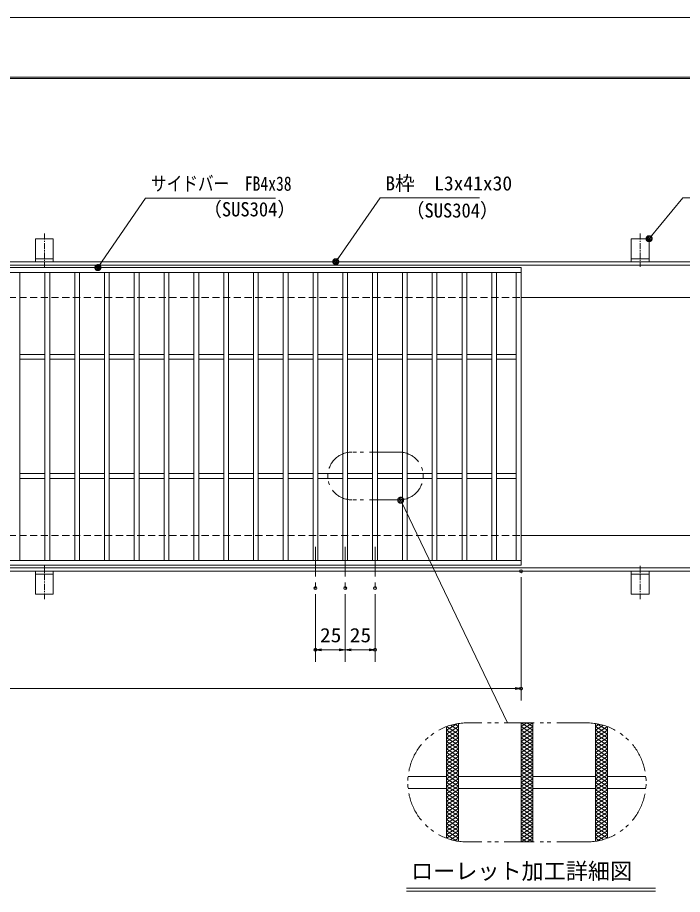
# Model space of a CAD drawing. Units: millimetres, scale not verified. Extents: x -1050 to 1050, y -742 to 742.
# Drawn here: x -218 to 340, y 6 to 742 of the extents above; entities that cross this region are included whole.
import ezdxf
from ezdxf.enums import TextEntityAlignment as Align

# ---------------------------------------------------------------- set-up
doc = ezdxf.new("R2010")
doc.units = ezdxf.units.MM
doc.header["$LTSCALE"] = 5
doc.header["$PDMODE"] = 32
doc.header["$PDSIZE"] = 2.5
for name, pattern in [('CHAIN1', [8, 5, -1, 1, -1]), ('DASHED1', [1.8, 1.2, -0.6]), ('DOUBLE_CHAIN1', [8.8, 5, -1, 0.6, -0.6, 0.6, -1])]:
    doc.linetypes.add(name, pattern=pattern)
for name, color, linetype, lineweight in [('0-0_7-図\u3000枠', 4, 'Continuous', 9), ('0-1_寸法注釈', 2, 'Continuous', 9), ('0-2_想像線', 134, 'DOUBLE_CHAIN1', 9), ('0-3_ハッチング', 4, 'Continuous', 9), ('0-4_0', 2, 'Continuous', 9), ('0-5_DEFPOINTS', 134, 'Continuous', 9), ('0-6_枠', 7, 'Continuous', 9), ('0-7_蓋', 5, 'Continuous', 9), ('0-8_アンカー', 7, 'Continuous', 9), ('0-9_中心線', 6, 'CHAIN1', 9), ('0-A_溝開口', 4, 'DASHED1', 9)]:
    doc.layers.add(name, color=color, linetype=linetype, lineweight=lineweight)
doc.styles.add('HG丸ｺﾞｼｯｸM-PRO', font='')
doc.styles.add('ＭＳ ゴシック', font='')
doc.styles.get('HG丸ｺﾞｼｯｸM-PRO').set_extended_font_data('HG丸ｺﾞｼｯｸM-PRO')
doc.styles.get('ＭＳ ゴシック').set_extended_font_data('MS Gothic')

# ---------------------------------------------------------------- blocks, each defined once
blk = doc.blocks.new('_OPEN')
at = {"layer": '0-4_0'}
blk.add_line((0, 0), (-5, 0), dxfattribs=at)
blk.add_lwpolyline([(-5, 0.833), (0, 0), (-5, -0.833)], dxfattribs=at)
blk = doc.blocks.new('A$C5D7C781A')
at = {"layer": '0-8_アンカー'}
for p, q in [((0, 118.78), (0, 22.26)), ((0, 118.78), (75, 118.78)), ((75, 118.78), (75, 22.26)), ((75, 33.76), (0, 33.76)), ((0, 22.26), (75, 22.26))]:
    blk.add_line(p, q, dxfattribs=at)
at = {"layer": '0-8_アンカー', "color": 6, "linetype": 'CHAIN1'}
blk.add_line((37.5, 140.11), (37.5, 0), dxfattribs=at)
blk = doc.blocks.new('_Dot')
at = {"layer": '0-4_0'}
for p, q in [((-2.5, 0), (-5, 0)), ((2.445, 0.5), (-2.445, 0.5)), ((1.997, 1.5), (-1.997, 1.5)), ((2.289, -0.995), (-2.289, -0.995)), ((1.499, -1.995), (-1.499, -1.995))]:
    blk.add_line(p, q, dxfattribs=at)
for points in [[(2.5, 0), (2.48, 0.313), (2.421, 0.622), (2.324, 0.92), (2.191, 1.204), (2.023, 1.469), (1.822, 1.711), (1.594, 1.926), (1.34, 2.111), (1.064, 2.262), (0.773, 2.378), (0.468, 2.456), (0.157, 2.495), (-0.157, 2.495), (-0.468, 2.456), (-0.773, 2.378), (-1.064, 2.262), (-1.34, 2.111), (-1.594, 1.926), (-1.822, 1.711), (-2.023, 1.469), (-2.191, 1.204), (-2.324, 0.92), (-2.421, 0.622), (-2.48, 0.313), (-2.5, 0), (0, 0)], [(-2.5, 0), (-2.48, -0.313), (-2.421, -0.622), (-2.324, -0.92), (-2.191, -1.204), (-2.023, -1.469), (-1.822, -1.711), (-1.594, -1.926), (-1.34, -2.111), (-1.064, -2.262), (-0.773, -2.378), (-0.468, -2.456), (-0.157, -2.495), (0.157, -2.495), (0.468, -2.456), (0.773, -2.378), (1.064, -2.262), (1.34, -2.111), (1.594, -1.926), (1.822, -1.711), (2.023, -1.469), (2.191, -1.204), (2.324, -0.92), (2.421, -0.622), (2.48, -0.313), (2.5, 0), (0, 0)]]:
    blk.add_lwpolyline(points, close=True, dxfattribs=at)

msp = doc.modelspace()

# ---------------------------------------------------------------- linework, layer by layer
at = {"layer": '0-0_7-図\u3000枠'}
msp.add_line((-973.75, 691.25), (998.75, 691.25), dxfattribs=at)
msp.add_lwpolyline([(-975, 692.5), (1000, 692.5), (1000, -692.5)], dxfattribs=at)
at = {"layer": '0-1_寸法注釈'}
for p, q in [((193.136, 150.159), (103.978, 336.268)), ((204.55, 272.475), (204.55, 168.953)), ((32.05, 258.328), (32.05, 201.522)), ((57.05, 258.328), (57.05, 201.522)), ((57.05, 258.328), (57.05, 201.522)), ((82.05, 258.328), (82.05, 201.522)), ((52.05, 211.522), (37.05, 211.522)), ((62.05, 211.522), (77.05, 211.522)), ((-785.45, 178.953), (199.55, 178.953)), ((108.505, 11.249), (317.544, 11.249)), ((108.505, 8.749), (317.544, 8.749))]:
    msp.add_line(p, q, dxfattribs=at)
for points in [[(-1.475, 590.749), (-110.699, 590.749), (-149.985, 533.294)], [(169.797, 590.968), (86.447, 590.968), (49.664, 538.288)], [(389.478, 590.968), (340.425, 590.968), (312.702, 557.538)]]:
    msp.add_lwpolyline(points, dxfattribs=at)
at = {"layer": '0-2_想像線'}
for p, q in [((102.443, 377.487), (62.443, 377.487)), ((102.443, 337.487), (62.443, 337.487)), ((259.55, 150.159), (159.55, 150.159)), ((259.55, 50.159), (159.55, 50.159))]:
    msp.add_line(p, q, dxfattribs=at)
for centre, radius, start, end in [((62.443, 357.487), 20, 90, 270), ((102.443, 357.487), 20, 270, 90), ((159.55, 100.159), 50, 90, 270), ((259.55, 100.159), 50, 270, 90)]:
    msp.add_arc(centre, radius, start, end, dxfattribs=at)
at = {"layer": '0-3_ハッチング'}
for p, q in [((142.05, 143.909), (150.822, 149.391)), ((145.346, 148.099), (152.05, 143.909)), ((148.889, 149.009), (152.05, 147.034)), ((204.55, 143.909), (214.55, 150.159)), ((204.55, 150.159), (214.55, 143.909)), ((204.55, 147.034), (209.55, 150.159)), ((209.55, 150.159), (214.55, 147.034)), ((267.05, 147.034), (270.211, 149.009)), ((267.05, 143.909), (273.754, 148.099)), ((268.278, 149.391), (277.05, 143.909)), ((142.05, 140.784), (152.05, 147.034)), ((142.05, 137.659), (152.05, 143.909)), ((142.05, 143.909), (152.05, 137.659)), ((142.05, 134.534), (152.05, 140.784)), ((142.05, 140.784), (152.05, 134.534)), ((142.088, 147.011), (152.05, 140.784)), ((204.55, 140.784), (214.55, 147.034)), ((204.55, 147.034), (214.55, 140.784)), ((204.55, 137.659), (214.55, 143.909)), ((204.55, 143.909), (214.55, 137.659)), ((204.55, 134.534), (214.55, 140.784)), ((204.55, 140.784), (214.55, 134.534)), ((267.05, 147.034), (277.05, 140.784)), ((267.05, 140.784), (277.012, 147.011)), ((267.05, 137.659), (277.05, 143.909)), ((267.05, 143.909), (277.05, 137.659)), ((267.05, 134.534), (277.05, 140.784)), ((267.05, 140.784), (277.05, 134.534)), ((142.05, 137.659), (152.05, 131.409)), ((142.05, 131.409), (152.05, 137.659)), ((142.05, 134.534), (152.05, 128.284)), ((142.05, 128.284), (152.05, 134.534)), ((204.55, 137.659), (214.55, 131.409)), ((204.55, 131.409), (214.55, 137.659)), ((204.55, 134.534), (214.55, 128.284)), ((204.55, 128.284), (214.55, 134.534)), ((267.05, 137.659), (277.05, 131.409)), ((267.05, 131.409), (277.05, 137.659)), ((267.05, 134.534), (277.05, 128.284)), ((267.05, 128.284), (277.05, 134.534)), ((142.05, 131.409), (152.05, 125.159)), ((142.05, 125.159), (152.05, 131.409)), ((142.05, 128.284), (152.05, 122.034)), ((142.05, 122.034), (152.05, 128.284)), ((204.55, 131.409), (214.55, 125.159)), ((204.55, 125.159), (214.55, 131.409)), ((204.55, 128.284), (214.55, 122.034)), ((204.55, 122.034), (214.55, 128.284)), ((267.05, 131.409), (277.05, 125.159)), ((267.05, 125.159), (277.05, 131.409)), ((267.05, 128.284), (277.05, 122.034)), ((267.05, 122.034), (277.05, 128.284)), ((142.05, 125.159), (152.05, 118.909)), ((142.05, 118.909), (152.05, 125.159)), ((142.05, 122.034), (152.05, 115.784)), ((142.05, 115.784), (152.05, 122.034)), ((142.05, 112.659), (152.05, 118.909)), ((142.05, 118.909), (152.05, 112.659)), ((204.55, 125.159), (214.55, 118.909)), ((204.55, 118.909), (214.55, 125.159)), ((204.55, 122.034), (214.55, 115.784)), ((204.55, 115.784), (214.55, 122.034)), ((204.55, 112.659), (214.55, 118.909)), ((204.55, 118.909), (214.55, 112.659)), ((267.05, 125.159), (277.05, 118.909)), ((267.05, 118.909), (277.05, 125.159)), ((267.05, 122.034), (277.05, 115.784)), ((267.05, 115.784), (277.05, 122.034)), ((267.05, 112.659), (277.05, 118.909)), ((267.05, 118.909), (277.05, 112.659)), ((142.05, 109.534), (152.05, 115.784)), ((142.05, 115.784), (152.05, 109.534)), ((142.05, 106.409), (152.05, 112.659)), ((142.05, 112.659), (152.05, 106.409)), ((204.55, 109.534), (214.55, 115.784)), ((204.55, 115.784), (214.55, 109.534)), ((204.55, 106.409), (214.55, 112.659)), ((204.55, 112.659), (214.55, 106.409)), ((267.05, 109.534), (277.05, 115.784)), ((267.05, 115.784), (277.05, 109.534)), ((267.05, 106.409), (277.05, 112.659)), ((267.05, 112.659), (277.05, 106.409)), ((142.05, 103.284), (152.05, 109.534)), ((142.05, 109.534), (152.05, 103.284)), ((142.05, 100.159), (152.05, 106.409)), ((142.05, 106.409), (152.05, 100.159)), ((142.05, 97.034), (152.05, 103.284)), ((142.05, 103.284), (152.05, 97.034)), ((204.55, 103.284), (214.55, 109.534)), ((204.55, 109.534), (214.55, 103.284)), ((204.55, 100.159), (214.55, 106.409)), ((204.55, 106.409), (214.55, 100.159)), ((204.55, 97.034), (214.55, 103.284)), ((204.55, 103.284), (214.55, 97.034)), ((267.05, 103.284), (277.05, 109.534)), ((267.05, 109.534), (277.05, 103.284)), ((267.05, 100.159), (277.05, 106.409)), ((267.05, 106.409), (277.05, 100.159)), ((267.05, 97.034), (277.05, 103.284)), ((267.05, 103.284), (277.05, 97.034)), ((142.05, 93.909), (152.05, 100.159)), ((142.05, 100.159), (152.05, 93.909)), ((142.05, 90.784), (152.05, 97.034)), ((142.05, 97.034), (152.05, 90.784)), ((204.55, 93.909), (214.55, 100.159)), ((204.55, 100.159), (214.55, 93.909)), ((204.55, 90.784), (214.55, 97.034)), ((204.55, 97.034), (214.55, 90.784)), ((267.05, 93.909), (277.05, 100.159)), ((267.05, 100.159), (277.05, 93.909)), ((267.05, 90.784), (277.05, 97.034)), ((267.05, 97.034), (277.05, 90.784)), ((142.05, 87.659), (152.05, 93.909)), ((142.05, 93.909), (152.05, 87.659)), ((142.05, 84.534), (152.05, 90.784)), ((142.05, 90.784), (152.05, 84.534)), ((204.55, 87.659), (214.55, 93.909)), ((204.55, 93.909), (214.55, 87.659)), ((204.55, 84.534), (214.55, 90.784)), ((204.55, 90.784), (214.55, 84.534)), ((267.05, 87.659), (277.05, 93.909)), ((267.05, 93.909), (277.05, 87.659)), ((267.05, 84.534), (277.05, 90.784)), ((267.05, 90.784), (277.05, 84.534)), ((142.05, 81.409), (152.05, 87.659)), ((142.05, 87.659), (152.05, 81.409)), ((142.05, 78.284), (152.05, 84.534)), ((142.05, 84.534), (152.05, 78.284)), ((142.05, 75.159), (152.05, 81.409)), ((142.05, 81.409), (152.05, 75.159)), ((204.55, 81.409), (214.55, 87.659)), ((204.55, 87.659), (214.55, 81.409)), ((204.55, 78.284), (214.55, 84.534)), ((204.55, 84.534), (214.55, 78.284)), ((204.55, 75.159), (214.55, 81.409)), ((204.55, 81.409), (214.55, 75.159)), ((267.05, 81.409), (277.05, 87.659)), ((267.05, 87.659), (277.05, 81.409)), ((267.05, 78.284), (277.05, 84.534)), ((267.05, 84.534), (277.05, 78.284)), ((267.05, 75.159), (277.05, 81.409)), ((267.05, 81.409), (277.05, 75.159)), ((142.05, 78.284), (152.05, 72.034)), ((142.05, 72.034), (152.05, 78.284)), ((142.05, 75.159), (152.05, 68.909)), ((142.05, 68.909), (152.05, 75.159)), ((204.55, 78.284), (214.55, 72.034)), ((204.55, 72.034), (214.55, 78.284)), ((204.55, 75.159), (214.55, 68.909)), ((204.55, 68.909), (214.55, 75.159)), ((267.05, 78.284), (277.05, 72.034)), ((267.05, 72.034), (277.05, 78.284)), ((267.05, 75.159), (277.05, 68.909)), ((267.05, 68.909), (277.05, 75.159)), ((142.05, 72.034), (152.05, 65.784)), ((142.05, 65.784), (152.05, 72.034)), ((142.05, 68.909), (152.05, 62.659)), ((142.05, 62.659), (152.05, 68.909)), ((204.55, 72.034), (214.55, 65.784)), ((204.55, 65.784), (214.55, 72.034)), ((204.55, 68.909), (214.55, 62.659)), ((204.55, 62.659), (214.55, 68.909)), ((267.05, 72.034), (277.05, 65.784)), ((267.05, 65.784), (277.05, 72.034)), ((267.05, 68.909), (277.05, 62.659)), ((267.05, 62.659), (277.05, 68.909)), ((142.05, 65.784), (152.05, 59.534)), ((142.05, 59.534), (152.05, 65.784)), ((142.05, 62.659), (152.05, 56.409)), ((142.05, 56.409), (152.05, 62.659)), ((142.05, 59.534), (152.05, 53.284)), ((142.088, 53.308), (152.05, 59.534)), ((204.55, 65.784), (214.55, 59.534)), ((204.55, 59.534), (214.55, 65.784)), ((204.55, 62.659), (214.55, 56.409)), ((204.55, 56.409), (214.55, 62.659)), ((204.55, 59.534), (214.55, 53.284)), ((204.55, 53.284), (214.55, 59.534)), ((267.05, 65.784), (277.05, 59.534)), ((267.05, 59.534), (277.05, 65.784)), ((267.05, 62.659), (277.05, 56.409)), ((267.05, 56.409), (277.05, 62.659)), ((267.05, 59.534), (277.012, 53.308)), ((267.05, 53.284), (277.05, 59.534)), ((142.05, 56.409), (150.822, 50.927)), ((145.346, 52.219), (152.05, 56.409)), ((148.889, 51.309), (152.05, 53.284)), ((204.55, 56.409), (214.55, 50.159)), ((204.55, 50.159), (214.55, 56.409)), ((204.55, 53.284), (209.55, 50.159)), ((209.55, 50.159), (214.55, 53.284)), ((267.05, 56.409), (273.754, 52.219)), ((267.05, 53.284), (270.211, 51.309)), ((268.278, 50.927), (277.05, 56.409))]:
    msp.add_line(p, q, dxfattribs=at)
at = {"layer": '0-5_DEFPOINTS'}
msp.add_lwpolyline([(-1050, -742.5), (-1050, 742.5), (1050, 742.5), (1050, -742.5)], close=True, dxfattribs=at)
for p in [(204.55, 277.475), (32.05, 263.328), (57.05, 263.328), (82.05, 263.328), (32.05, 211.522), (82.05, 211.522), (204.55, 178.953)]:
    msp.add_point(p, dxfattribs=at)
at = {"layer": '0-6_枠'}
for p, q in [((-795.45, 537.475), (409.55, 537.475)), ((-792.45, 534.475), (407.714, 534.475)), ((204.55, 507.475), (409.55, 507.475)), ((204.55, 307.475), (409.55, 307.475)), ((-792.45, 280.475), (411.386, 280.475)), ((-795.45, 277.475), (409.55, 277.475))]:
    msp.add_line(p, q, dxfattribs=at)
at = {"layer": '0-7_蓋'}
for p, q in [((204.55, 532.475), (-790.45, 532.475)), ((204.55, 282.475), (204.55, 532.475)), ((204.55, 528.475), (-790.45, 528.475)), ((-215.95, 528.475), (-215.95, 286.475)), ((-194.95, 528.475), (-194.95, 286.475)), ((-190.95, 528.475), (-190.95, 286.475)), ((-169.95, 528.475), (-169.95, 286.475)), ((-165.95, 528.475), (-165.95, 286.475)), ((-144.95, 528.475), (-144.95, 286.475)), ((-140.95, 528.475), (-140.95, 286.475)), ((-119.95, 528.475), (-119.95, 286.475)), ((-115.95, 528.475), (-115.95, 286.475)), ((-94.95, 528.475), (-94.95, 286.475)), ((-90.95, 528.475), (-90.95, 286.475)), ((-69.95, 528.475), (-69.95, 286.475)), ((-65.95, 528.475), (-65.95, 286.475)), ((-44.95, 528.475), (-44.95, 286.475)), ((-40.95, 528.475), (-40.95, 286.475)), ((-19.95, 528.475), (-19.95, 286.475)), ((-15.95, 528.475), (-15.95, 286.475)), ((5.05, 528.475), (5.05, 286.475)), ((9.05, 528.475), (9.05, 286.475)), ((30.05, 528.475), (30.05, 286.475)), ((34.05, 528.475), (34.05, 286.475)), ((55.05, 528.475), (55.05, 286.475)), ((59.05, 528.475), (59.05, 286.475)), ((80.05, 528.475), (80.05, 286.475)), ((84.05, 528.475), (84.05, 286.475)), ((105.05, 528.475), (105.05, 286.475)), ((109.05, 528.475), (109.05, 286.475)), ((130.05, 528.475), (130.05, 286.475)), ((134.05, 528.475), (134.05, 286.475)), ((155.05, 528.475), (155.05, 286.475)), ((159.05, 528.475), (159.05, 286.475)), ((180.05, 528.475), (180.05, 286.475)), ((184.05, 528.475), (184.05, 286.475)), ((200.55, 286.475), (200.55, 528.475)), ((-194.95, 459.475), (-215.95, 459.475)), ((-169.95, 459.475), (-190.95, 459.475)), ((-144.95, 459.475), (-165.95, 459.475)), ((-119.95, 459.475), (-140.95, 459.475)), ((-94.95, 459.475), (-115.95, 459.475)), ((-69.95, 459.475), (-90.95, 459.475)), ((-44.95, 459.475), (-65.95, 459.475)), ((-19.95, 459.475), (-40.95, 459.475)), ((5.05, 459.475), (-15.95, 459.475)), ((30.05, 459.475), (9.05, 459.475)), ((55.05, 459.475), (34.05, 459.475)), ((80.05, 459.475), (59.05, 459.475)), ((105.05, 459.475), (84.05, 459.475)), ((130.05, 459.475), (109.05, 459.475)), ((155.05, 459.475), (134.05, 459.475)), ((180.05, 459.475), (159.05, 459.475)), ((200.55, 459.475), (184.05, 459.475)), ((-194.95, 455.475), (-215.95, 455.475)), ((-169.95, 455.475), (-190.95, 455.475)), ((-144.95, 455.475), (-165.95, 455.475)), ((-119.95, 455.475), (-140.95, 455.475)), ((-94.95, 455.475), (-115.95, 455.475)), ((-69.95, 455.475), (-90.95, 455.475)), ((-44.95, 455.475), (-65.95, 455.475)), ((-19.95, 455.475), (-40.95, 455.475)), ((5.05, 455.475), (-15.95, 455.475)), ((30.05, 455.475), (9.05, 455.475)), ((55.05, 455.475), (34.05, 455.475)), ((80.05, 455.475), (59.05, 455.475)), ((105.05, 455.475), (84.05, 455.475)), ((130.05, 455.475), (109.05, 455.475)), ((155.05, 455.475), (134.05, 455.475)), ((180.05, 455.475), (159.05, 455.475)), ((200.55, 455.475), (184.05, 455.475)), ((-194.95, 359.475), (-215.95, 359.475)), ((-194.95, 355.475), (-215.95, 355.475)), ((-169.95, 359.475), (-190.95, 359.475)), ((-169.95, 355.475), (-190.95, 355.475)), ((-144.95, 359.475), (-165.95, 359.475)), ((-144.95, 355.475), (-165.95, 355.475)), ((-119.95, 359.475), (-140.95, 359.475)), ((-119.95, 355.475), (-140.95, 355.475)), ((-94.95, 359.475), (-115.95, 359.475)), ((-94.95, 355.475), (-115.95, 355.475)), ((-69.95, 359.475), (-90.95, 359.475)), ((-69.95, 355.475), (-90.95, 355.475)), ((-44.95, 359.475), (-65.95, 359.475)), ((-44.95, 355.475), (-65.95, 355.475)), ((-19.95, 359.475), (-40.95, 359.475)), ((-19.95, 355.475), (-40.95, 355.475)), ((5.05, 359.475), (-15.95, 359.475)), ((5.05, 355.475), (-15.95, 355.475)), ((30.05, 359.475), (9.05, 359.475)), ((30.05, 355.475), (9.05, 355.475)), ((55.05, 359.475), (34.05, 359.475)), ((55.05, 355.475), (34.05, 355.475)), ((80.05, 359.475), (59.05, 359.475)), ((80.05, 355.475), (59.05, 355.475)), ((105.05, 359.475), (84.05, 359.475)), ((105.05, 355.475), (84.05, 355.475)), ((130.05, 359.475), (109.05, 359.475)), ((130.05, 355.475), (109.05, 355.475)), ((155.05, 359.475), (134.05, 359.475)), ((155.05, 355.475), (134.05, 355.475)), ((180.05, 359.475), (159.05, 359.475)), ((180.05, 355.475), (159.05, 355.475)), ((200.55, 359.475), (184.05, 359.475)), ((200.55, 355.475), (184.05, 355.475)), ((-790.45, 286.475), (204.55, 286.475)), ((-790.45, 282.475), (204.55, 282.475)), ((152.05, 149.593), (152.05, 50.725)), ((152.05, 149.593), (152.05, 50.725)), ((204.55, 150.159), (204.55, 50.159)), ((204.55, 150.159), (204.55, 50.159)), ((214.55, 150.159), (214.55, 50.159)), ((214.55, 150.159), (214.55, 50.159)), ((267.05, 149.593), (267.05, 50.725)), ((267.05, 149.593), (267.05, 50.725)), ((142.05, 146.997), (142.05, 53.322)), ((142.05, 146.997), (142.05, 53.322)), ((277.05, 146.997), (277.05, 53.322)), ((277.05, 146.997), (277.05, 53.322)), ((109.801, 105.159), (142.05, 105.159)), ((152.05, 105.159), (204.55, 105.159)), ((214.55, 105.159), (267.05, 105.159)), ((277.05, 105.159), (309.299, 105.159)), ((109.801, 95.159), (142.05, 95.159)), ((152.05, 95.159), (204.55, 95.159)), ((214.55, 95.159), (267.05, 95.159)), ((277.05, 95.159), (309.299, 95.159))]:
    msp.add_line(p, q, dxfattribs=at)
at = {"layer": '0-9_中心線'}
for p, q in [((32.05, 297.969), (32.05, 263.328)), ((57.05, 297.969), (57.05, 263.328)), ((82.05, 297.969), (82.05, 263.328))]:
    msp.add_line(p, q, dxfattribs=at)
at = {"layer": '0-A_溝開口'}
for p, q in [((-765.45, 507.475), (204.55, 507.475)), ((-765.45, 307.475), (204.55, 307.475))]:
    msp.add_line(p, q, dxfattribs=at)

# ---------------------------------------------------------------- block references
at = {"layer": '0-1_寸法注釈'}
for name, p, rotation in [('_Dot', (312.05, 556.779), 229.33113), ('_Dot', (-150.56, 532.475), 234.96256), ('_Dot', (49.081, 537.475), 234.35189), ('_Dot', (103.546, 337.17), 115.59735), ('_OPEN', (32.05, 211.522), 180), ('_OPEN', (57.05, 211.522), 180)]:
    msp.add_blockref(name, p, dxfattribs=dict(at, rotation=rotation))
for p in [(57.05, 211.522), (82.05, 211.522), (204.55, 178.953)]:
    msp.add_blockref('_OPEN', p, dxfattribs=at)
at = {"layer": '0-8_アンカー', "xscale": 0.2, "yscale": 0.2}
for p in [(-202.95, 533.023), (297.05, 533.023)]:
    msp.add_blockref('A$C5D7C781A', p, dxfattribs=at)
at = {"layer": '0-8_アンカー', "xscale": -0.2, "yscale": 0.2, "rotation": 180}
for p in [(-202.95, 281.927), (297.05, 281.927)]:
    msp.add_blockref('A$C5D7C781A', p, dxfattribs=at)

# ---------------------------------------------------------------- texts
at = {"layer": '0-1_寸法注釈', "color": 7, "style": 'ＭＳ ゴシック'}
for s, width, p in [('サイドバー\u3000FB4x38', 0.8, (-105.921, 593.436)), ('（SUS304）', 0.95, (-62.079, 571.881)), ('（SUS304）', 0.95, (107.958, 570.919)), ('25', 1.1, (35.817, 214.209)), ('25', 1.1, (60.817, 214.209))]:
    msp.add_text(s, height=12.02, dxfattribs=dict(at, width=width)).set_placement(p, align=Align.BOTTOM_LEFT)
at = {"layer": '0-1_寸法注釈', "color": 7}
for s, height, style, p in [('B枠\u3000L3x41x30', 12.02, 'ＭＳ ゴシック', (90.7, 593.655)), ('ローレット加工詳細図', 13.6, 'HG丸ｺﾞｼｯｸM-PRO', (112.318, 14.821))]:
    msp.add_text(s, height=height, dxfattribs=dict(at, style=style)).set_placement(p, align=Align.BOTTOM_LEFT)

doc.saveas('drawing.dxf')
